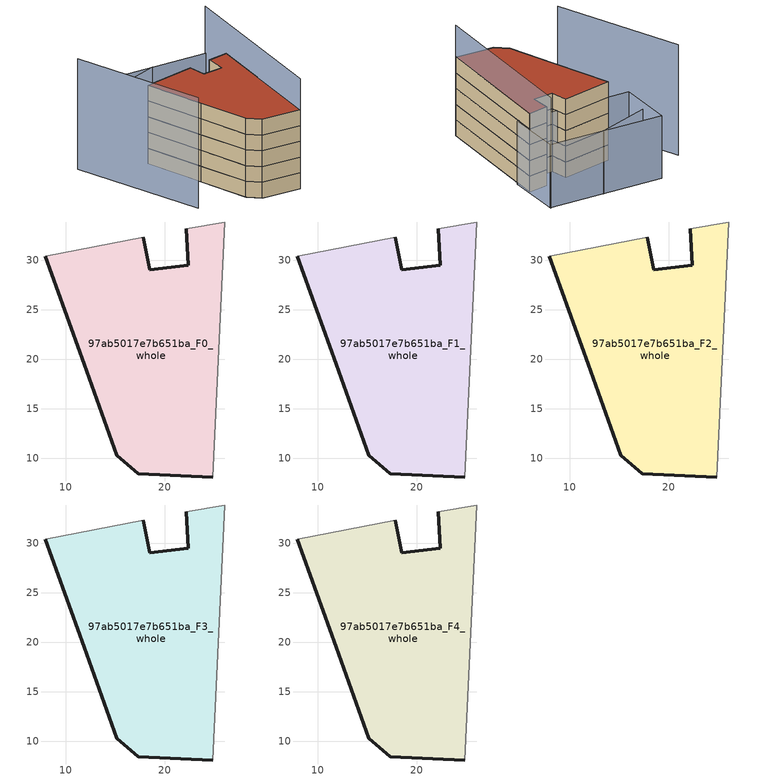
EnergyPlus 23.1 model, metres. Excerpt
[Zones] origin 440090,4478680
97ab5017e7b651ba_F0_whole
 floor ground (EU_floor_Construction): 24.85,8.12 26.03,33.89 22.18,33.2 22.37,29.52 18.46,29.08 17.79,32.34 7.93,30.45 11.83,19.54 15.13,10.3 17.31,8.47 z0
 wall outside (EU_wall_Construction): 24.85,8.12 17.31,8.47 15.13,10.3 11.83,19.54 7.93,30.45 / 17.79,32.34 18.46,29.08 22.37,29.52 22.18,33.2 z0:3
 wall adiabatic (EU_wall_Construction): 22.18,33.2 26.03,33.89 24.85,8.12 / 7.93,30.45 17.79,32.34 z0:3
97ab5017e7b651ba_F1_whole
 floor to 97ab5017e7b651ba_F0_whole (EU_floor_Construction): 24.85,8.12 26.03,33.89 22.18,33.2 22.37,29.52 18.45,29.08 17.79,32.34 7.93,30.45 11.83,19.54 15.13,10.3 17.31,8.47 z3
 wall outside (EU_wall_Construction): 24.85,8.12 17.31,8.47 15.13,10.3 11.83,19.54 7.93,30.45 / 17.79,32.34 18.46,29.08 22.37,29.52 22.18,33.2 z3:6
 wall adiabatic (EU_wall_Construction): 22.18,33.2 26.03,33.89 24.85,8.12 / 7.93,30.45 17.79,32.34 z3:6
97ab5017e7b651ba_F2_whole
 floor to 97ab5017e7b651ba_F1_whole (EU_floor_Construction): 24.85,8.12 26.03,33.89 22.18,33.2 22.37,29.52 18.45,29.08 17.79,32.34 7.93,30.45 11.83,19.54 15.13,10.3 17.31,8.47 z6
 wall outside (EU_wall_Construction): 24.85,8.12 17.31,8.47 15.13,10.3 11.83,19.54 7.93,30.45 / 17.79,32.34 18.46,29.08 22.37,29.52 22.18,33.2 z6:9
 wall adiabatic (EU_wall_Construction): 22.18,33.2 26.03,33.89 24.85,8.12 / 7.93,30.45 17.79,32.34 z6:9
97ab5017e7b651ba_F3_whole
 floor to 97ab5017e7b651ba_F2_whole (EU_floor_Construction): 24.85,8.12 26.03,33.89 22.18,33.2 22.37,29.52 18.45,29.08 17.79,32.34 7.93,30.45 11.83,19.54 15.13,10.3 17.31,8.47 z9
 wall outside (EU_wall_Construction): 24.85,8.12 17.31,8.47 15.13,10.3 11.83,19.54 7.93,30.45 / 17.79,32.34 18.46,29.08 22.37,29.52 22.18,33.2 z9:12
 wall adiabatic (EU_wall_Construction): 22.18,33.2 26.03,33.89 24.85,8.12 / 7.93,30.45 17.79,32.34 z9:12
97ab5017e7b651ba_F4_whole
 floor to 97ab5017e7b651ba_F3_whole (EU_floor_Construction): 24.85,8.12 26.03,33.89 22.18,33.2 22.37,29.52 18.45,29.08 17.79,32.34 7.93,30.45 11.83,19.54 15.13,10.3 17.31,8.47 z12
 wall outside (EU_wall_Construction): 24.85,8.12 17.31,8.47 15.13,10.3 11.83,19.54 7.93,30.45 / 17.79,32.34 18.46,29.08 22.37,29.52 22.18,33.2 z12:15
 wall adiabatic (EU_wall_Construction): 22.18,33.2 26.03,33.89 24.85,8.12 / 7.93,30.45 17.79,32.34 z12:15
 roof outside (EU_roof_Construction): 26.03,33.89 24.85,8.12 17.31,8.47 15.13,10.3 11.83,19.54 7.93,30.45 17.79,32.34 18.46,29.08 22.37,29.52 22.18,33.2 z15
shading: -3.36,35.14 5.9,11.05 / 24.78,8.12 26.38,41.06 z0:21; 15.66,41.21 5.4,37.51 / 3.99,41.43 26.38,41 / 26.38,41 26.17,30.09 / 26.17,30.09 3.77,30.53 / 3.77,30.53 3.99,41.43 z0:12
[Building]
EU S2 Campaign: North Axis=0; Terrain=City; Solar Distribution=FullExterior
[Site:Location]
Madrid: Latitude=40.5; Longitude=-3.5; Time Zone=1; Elevation=609
[SizingPeriod:WeatherFileDays]
AnnualSizingPeriod: Begin Month=1; Begin Day of Month=1; End Month=12; End Day of Month=31; Day of Week for Start Day=Monday; Use Weather File Daylight Saving Period=No; Use Weather File Rain and Snow Indicators=No
[MATERIAL]
EU_InternalMass_Material: Roughness=MediumRough; Thickness=0.1; Conductivity=1; Density=1800; Specific Heat=900; Thermal Absorptance=0.9; Solar Absorptance=0.7; Visible Absorptance=0.7
[MATERIAL:NOMASS] Roughness=MediumRough; Thermal Absorptance=0.9; Solar Absorptance=0.7; Visible Absorptance=0.7
Name | Thermal Resistance
EU_wall_NoMass | 0.419739
EU_roof_NoMass | 0.352165
EU_floor_NoMass | 0.608284
[CONSTRUCTION]
EU_wall_Construction: EU_wall_NoMass
EU_roof_Construction: EU_roof_NoMass
EU_floor_Construction: EU_floor_NoMass
EU_InternalMass_Construction: EU_InternalMass_Material
[ZONE] Type=1; Multiplier=1; Ceiling Height=autocalculate; Floor Area=autocalculate; Part of Total Floor Area=Yes
Name | Volume
97ab5017e7b651ba_F0_whole | 940.074
97ab5017e7b651ba_F1_whole; 97ab5017e7b651ba_F2_whole; 97ab5017e7b651ba_F3_whole; 97ab5017e7b651ba_F4_whole | 940.072
[INTERNALMASS] Construction=EU_InternalMass_Construction; Surface Area=296.258
Name | Zone or ZoneList
97ab5017e7b651ba_F0_whole_EU_InternalMass | 97ab5017e7b651ba_F0_whole
97ab5017e7b651ba_F1_whole_EU_InternalMass | 97ab5017e7b651ba_F1_whole
97ab5017e7b651ba_F2_whole_EU_InternalMass | 97ab5017e7b651ba_F2_whole
97ab5017e7b651ba_F3_whole_EU_InternalMass | 97ab5017e7b651ba_F3_whole
97ab5017e7b651ba_F4_whole_EU_InternalMass | 97ab5017e7b651ba_F4_whole
[OTHEREQUIPMENT] Fuel Type=Electricity; Design Level Calculation Method=Watts/Area; Power per Zone Floor Area=1; Fraction Latent=0; Fraction Radiant=0; Fraction Lost=0; Carbon Dioxide Generation Rate=0; EndUse Subcategory=EU_Step8_InternalGains
Name | Zone or ZoneList or Space or SpaceList | Schedule
EU_Step8_InternalGain_97ab5017e7b651ba_F0_whole_f000 | 97ab5017e7b651ba_F0_whole | EU_Step8_GainSchedule_97ab5017e7b651ba_F0_whole_f000
EU_Step8_InternalGain_97ab5017e7b651ba_F1_whole_f000 | 97ab5017e7b651ba_F1_whole | EU_Step8_GainSchedule_97ab5017e7b651ba_F1_whole_f000
EU_Step8_InternalGain_97ab5017e7b651ba_F2_whole_f000 | 97ab5017e7b651ba_F2_whole | EU_Step8_GainSchedule_97ab5017e7b651ba_F2_whole_f000
EU_Step8_InternalGain_97ab5017e7b651ba_F3_whole_f000 | 97ab5017e7b651ba_F3_whole | EU_Step8_GainSchedule_97ab5017e7b651ba_F3_whole_f000
EU_Step8_InternalGain_97ab5017e7b651ba_F4_whole_f000 | 97ab5017e7b651ba_F4_whole | EU_Step8_GainSchedule_97ab5017e7b651ba_F4_whole_f000
[ZONEVENTILATION:DESIGNFLOWRATE] Schedule=EU_AlwaysOn; Design Flow Rate Calculation Method=AirChanges/Hour; Air Changes per Hour=0.703302; Ventilation Type=Natural; Fan Pressure Rise=0; Fan Total Efficiency=1; Constant Term Coefficient=1; Temperature Term Coefficient=0; Velocity Term Coefficient=0; Velocity Squared Term Coefficient=0; Minimum Indoor Temperature=-100; Maximum Indoor Temperature=100; Delta Temperature=-100; Minimum Outdoor Temperature=-100; Maximum Outdoor Temperature=100; Maximum Wind Speed=40
Name | Zone or ZoneList or Space or SpaceList
EU_ConstantAir_97ab5017e7b651ba_F0_whole | 97ab5017e7b651ba_F0_whole
EU_ConstantAir_97ab5017e7b651ba_F1_whole | 97ab5017e7b651ba_F1_whole
EU_ConstantAir_97ab5017e7b651ba_F2_whole | 97ab5017e7b651ba_F2_whole
EU_ConstantAir_97ab5017e7b651ba_F3_whole | 97ab5017e7b651ba_F3_whole
EU_ConstantAir_97ab5017e7b651ba_F4_whole | 97ab5017e7b651ba_F4_whole
[HVACTEMPLATE:THERMOSTAT] Constant Heating Setpoint=20; Constant Cooling Setpoint=50
EU_HeatOnly_97ab5017e7b651ba_F0_whole; EU_HeatOnly_97ab5017e7b651ba_F1_whole; EU_HeatOnly_97ab5017e7b651ba_F2_whole; EU_HeatOnly_97ab5017e7b651ba_F3_whole; EU_HeatOnly_97ab5017e7b651ba_F4_whole
[HVACTEMPLATE:ZONE:IDEALLOADSAIRSYSTEM] System Availability Schedule=EU_AlwaysOn; Maximum Heating Supply Air Temperature=50; Minimum Cooling Supply Air Temperature=13; Maximum Heating Supply Air Humidity Ratio=0.0156; Minimum Cooling Supply Air Humidity Ratio=0.0077; Heating Limit=NoLimit; Cooling Limit=NoLimit; Heating Availability Schedule=EU_AlwaysOn; Cooling Availability Schedule=EU_CoolingOff; Dehumidification Control Type=ConstantSensibleHeatRatio; Cooling Sensible Heat Ratio=0.7; Dehumidification Setpoint=60; Humidification Control Type=None; Humidification Setpoint=30; Outdoor Air Method=None; Outdoor Air Flow Rate per Person=0.00944; Outdoor Air Flow Rate per Zone Floor Area=0; Outdoor Air Flow Rate per Zone=0; Demand Controlled Ventilation Type=None; Outdoor Air Economizer Type=NoEconomizer; Heat Recovery Type=None; Sensible Heat Recovery Effectiveness=0.7; Latent Heat Recovery Effectiveness=0.65
Name | Template Thermostat
97ab5017e7b651ba_F0_whole | EU_HeatOnly_97ab5017e7b651ba_F0_whole
97ab5017e7b651ba_F1_whole | EU_HeatOnly_97ab5017e7b651ba_F1_whole
97ab5017e7b651ba_F2_whole | EU_HeatOnly_97ab5017e7b651ba_F2_whole
97ab5017e7b651ba_F3_whole | EU_HeatOnly_97ab5017e7b651ba_F3_whole
97ab5017e7b651ba_F4_whole | EU_HeatOnly_97ab5017e7b651ba_F4_whole
[SIZING:ZONE] Zone Cooling Design Supply Air Temperature Input Method=SupplyAirTemperature; Zone Cooling Design Supply Air Temperature=13; Zone Heating Design Supply Air Temperature Input Method=SupplyAirTemperature; Zone Heating Design Supply Air Temperature=50; Zone Cooling Design Supply Air Humidity Ratio=0.008; Zone Heating Design Supply Air Humidity Ratio=0.008; Cooling Design Air Flow Method=DesignDay; Cooling Design Air Flow Rate=0; Cooling Minimum Air Flow per Zone Floor Area=0.000762; Cooling Minimum Air Flow=0; Cooling Minimum Air Flow Fraction=0.2; Heating Design Air Flow Method=DesignDay; Heating Design Air Flow Rate=0; Heating Maximum Air Flow per Zone Floor Area=0.002032; Heating Maximum Air Flow=0.141576; Heating Maximum Air Flow Fraction=0.3; Account for Dedicated Outdoor Air System=No; Dedicated Outdoor Air System Control Strategy=NeutralSupplyAir; Dedicated Outdoor Air Low Setpoint Temperature for Design=autosize; Dedicated Outdoor Air High Setpoint Temperature for Design=autosize; Zone Load Sizing Method=Sensible Load Only No Latent Load; Zone Latent Cooling Design Supply Air Humidity Ratio Input Method=HumidityRatioDifference; Zone Cooling Design Supply Air Humidity Ratio Difference=0.005; Zone Latent Heating Design Supply Air Humidity Ratio Input Method=HumidityRatioDifference; Zone Humidification Design Supply Air Humidity Ratio Difference=0.005
97ab5017e7b651ba_F0_whole; 97ab5017e7b651ba_F1_whole; 97ab5017e7b651ba_F2_whole; 97ab5017e7b651ba_F3_whole; 97ab5017e7b651ba_F4_whole
[SCHEDULE:CONSTANT]
Name | Hourly Value
EU_AlwaysOn | 1
EU_CoolingOff | 0
[SCHEDULE:FILE] Column Number=1; Rows to Skip at Top=0; Number of Hours of Data=8760; Column Separator=Comma; Interpolate to Timestep=No; Minutes per Item=60; Adjust Schedule for Daylight Savings=Yes
Name | File
EU_Step8_GainSchedule_97ab5017e7b651ba_F0_whole_f000 | ../../schedules/97ab5017e7b651ba/97ab5017e7b651ba_F0_whole_f000_gain.csv
EU_Step8_GainSchedule_97ab5017e7b651ba_F1_whole_f000 | ../../schedules/97ab5017e7b651ba/97ab5017e7b651ba_F1_whole_f000_gain.csv
EU_Step8_GainSchedule_97ab5017e7b651ba_F2_whole_f000 | ../../schedules/97ab5017e7b651ba/97ab5017e7b651ba_F2_whole_f000_gain.csv
EU_Step8_GainSchedule_97ab5017e7b651ba_F3_whole_f000 | ../../schedules/97ab5017e7b651ba/97ab5017e7b651ba_F3_whole_f000_gain.csv
EU_Step8_GainSchedule_97ab5017e7b651ba_F4_whole_f000 | ../../schedules/97ab5017e7b651ba/97ab5017e7b651ba_F4_whole_f000_gain.csv
